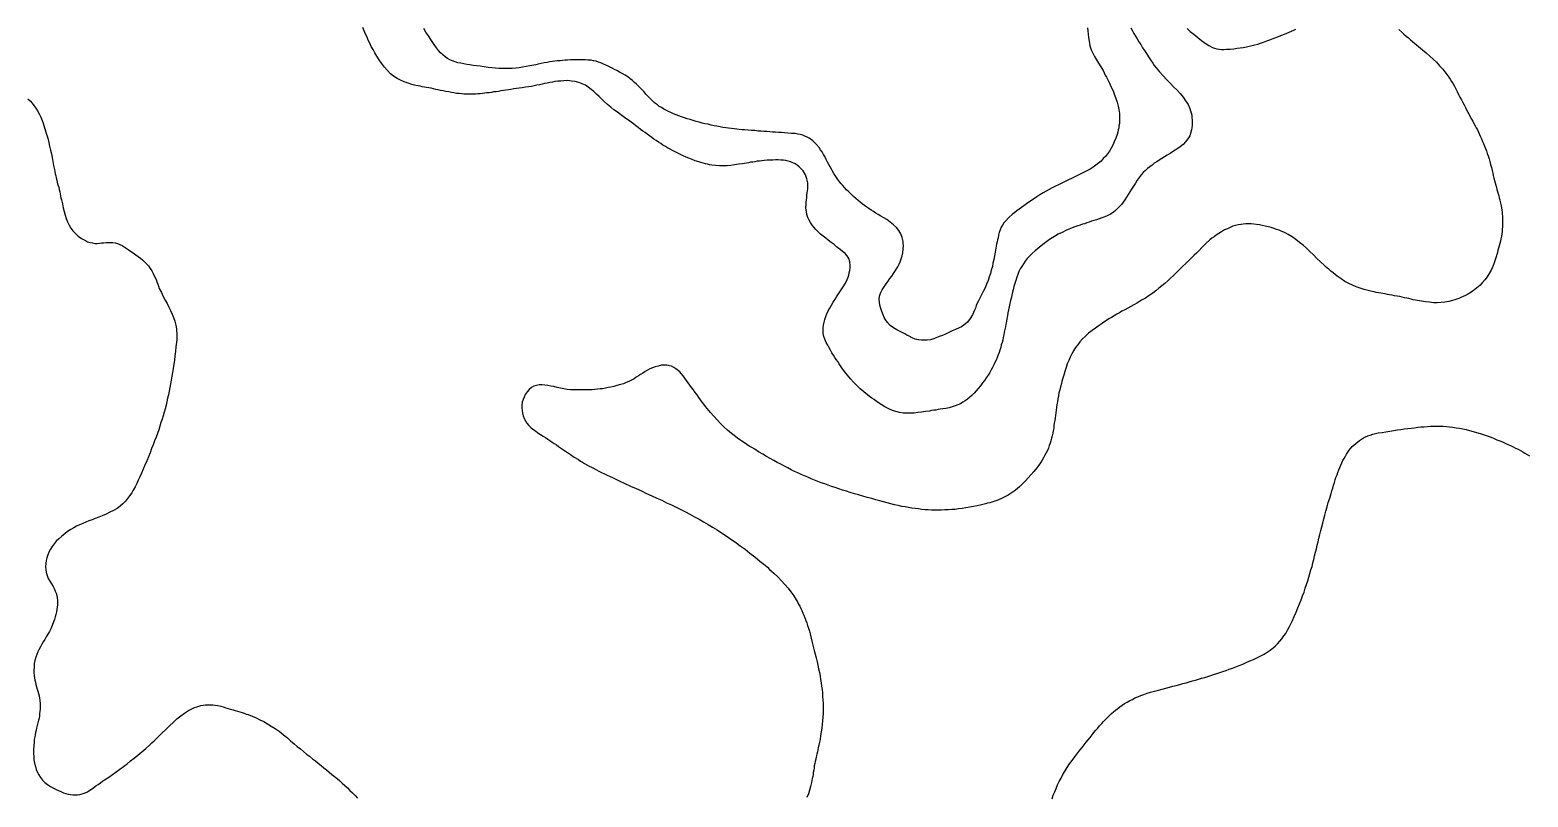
# Model space of a CAD drawing. Header units: inches. Extents: x 401374 to 405300, y 6332180 to 6336621.
# Drawn here: x 403869 to 404607, y 6333940 to 6334318 of the extents above; entities that cross this region are included whole.
import ezdxf

# ---------------------------------------------------------------- set-up
doc = ezdxf.new("R2010")
doc.units = ezdxf.units.IN
doc.header["$MEASUREMENT"] = 0

msp = doc.modelspace()

# ---------------------------------------------------------------- linework, layer by layer
for points in [[(404411.1, 6334318.9), (404411.8, 6334317.5), (404412.6, 6334316.2), (404413.4, 6334314.8), (404414.2, 6334313.5), (404415, 6334312.1), (404415.9, 6334310.7), (404416.8, 6334309.2), (404417.7, 6334307.8), (404418.7, 6334306.3), (404419.7, 6334304.7), (404420.8, 6334303.2), (404421.9, 6334301.6), (404422.6, 6334300.4), (404423.5, 6334299.3), (404424.3, 6334298.3), (404425.1, 6334297.3), (404426.9, 6334295.3), (404428.6, 6334293.5), (404430.4, 6334291.7), (404432.1, 6334290), (404433.8, 6334288.3), (404435.3, 6334286.6), (404436.8, 6334284.8), (404438, 6334283), (404439.2, 6334281.2), (404440.1, 6334279.2), (404440.4, 6334278.2), (404440.7, 6334277.1), (404441, 6334276), (404441.1, 6334274.8), (404441.2, 6334273.6), (404441.3, 6334272.4), (404441.2, 6334271.1), (404441.1, 6334269.8), (404440.9, 6334268.7), (404440.6, 6334267.7), (404440, 6334265.9), (404439.1, 6334264.3), (404438, 6334262.9), (404436.8, 6334261.6), (404435.4, 6334260.4), (404433.7, 6334259.3), (404432, 6334258.2), (404430.4, 6334257.2), (404429, 6334256.3), (404427.6, 6334255.5), (404426.3, 6334254.7), (404425, 6334253.9), (404423.8, 6334253.1), (404422.6, 6334252.3), (404421.5, 6334251.4), (404420.4, 6334250.6), (404419.3, 6334249.7), (404418.3, 6334248.7), (404417.2, 6334247.7), (404416.2, 6334246.6), (404415.2, 6334245.3), (404414.2, 6334244), (404413.3, 6334242.6), (404412.3, 6334241.1), (404411.4, 6334239.6), (404410.5, 6334238.2), (404409.7, 6334236.9), (404408.9, 6334235.6), (404408.1, 6334234.4), (404407.2, 6334233.2), (404406.4, 6334232), (404405.5, 6334231), (404404.5, 6334230), (404403.5, 6334229), (404402.3, 6334228.1), (404401.1, 6334227.3), (404399.8, 6334226.6), (404398.3, 6334225.9), (404396.7, 6334225.4), (404395.4, 6334224.9), (404394.1, 6334224.5), (404392.9, 6334224.1), (404391.7, 6334223.8), (404390.5, 6334223.4), (404389.4, 6334223), (404388.2, 6334222.6), (404387.2, 6334222.3), (404386.1, 6334221.9), (404385, 6334221.6), (404384, 6334221.2), (404383, 6334220.8), (404381, 6334220), (404379.1, 6334219.2), (404377.2, 6334218.3), (404375.3, 6334217.4), (404373.5, 6334216.3), (404371.6, 6334215.1), (404369.7, 6334213.9), (404367.8, 6334212.4), (404365.9, 6334210.9), (404364.9, 6334210), (404363.9, 6334209.2), (404362.5, 6334207.9), (404361.2, 6334206.6), (404360.1, 6334205.4), (404359.1, 6334204.1), (404358.2, 6334202.9), (404357.4, 6334201.6), (404356.6, 6334200.3), (404356, 6334199), (404355.4, 6334197.6), (404354.9, 6334196.2), (404354.4, 6334194.7), (404353.9, 6334193.2), (404353.5, 6334191.6), (404353.1, 6334190), (404352.7, 6334188.3), (404352.3, 6334186.5), (404351.9, 6334184.8), (404351.5, 6334183.3), (404351.2, 6334181.7), (404350.9, 6334180.2), (404350.6, 6334178.7), (404350.4, 6334177.3), (404350.1, 6334175.9), (404349.8, 6334174.5), (404349.6, 6334173.1), (404349.3, 6334171.8), (404349.1, 6334170.5), (404348.8, 6334169.2), (404348.5, 6334167.9), (404348.3, 6334166.6), (404348, 6334165.3), (404347.7, 6334164.1), (404347.3, 6334162.9), (404347, 6334161.6), (404346.6, 6334160.4), (404346.2, 6334159.2), (404345.8, 6334158), (404345.3, 6334156.7), (404344.8, 6334155.5), (404344.2, 6334154.3), (404343.6, 6334153.1), (404343, 6334151.8), (404342.3, 6334150.6), (404341.6, 6334149.3), (404340.8, 6334148.1), (404339.9, 6334146.8), (404339, 6334145.5), (404338.1, 6334144.2), (404337, 6334142.8), (404335.9, 6334141.5), (404334.9, 6334140.3), (404333.9, 6334139.2), (404332.8, 6334138.1), (404331.8, 6334137.2), (404330.7, 6334136.3), (404329.6, 6334135.4), (404328.4, 6334134.7), (404327.2, 6334134), (404325.9, 6334133.4), (404324.6, 6334132.9), (404323.2, 6334132.4), (404321.7, 6334132), (404320.1, 6334131.7), (404318.5, 6334131.5), (404317.3, 6334131.3), (404316.2, 6334131.1), (404315.1, 6334130.9), (404314.1, 6334130.8), (404313, 6334130.6), (404312, 6334130.4), (404310, 6334130.1), (404308.1, 6334129.8), (404306.2, 6334129.6), (404304.4, 6334129.4), (404302.6, 6334129.3), (404300.8, 6334129.3), (404299, 6334129.4), (404297.2, 6334129.7), (404295.4, 6334130.1), (404293.7, 6334130.7), (404291.9, 6334131.4), (404290, 6334132.4), (404288.2, 6334133.6), (404286.9, 6334134.4), (404285.8, 6334135.2), (404284.7, 6334136), (404283.6, 6334136.7), (404282.5, 6334137.5), (404281.5, 6334138.3), (404279.6, 6334139.9), (404277.8, 6334141.4), (404276.2, 6334143), (404274.6, 6334144.6), (404273.1, 6334146.3), (404271.6, 6334148), (404270.2, 6334149.8), (404268.8, 6334151.7), (404267.5, 6334153.7), (404266.8, 6334154.7), (404266.1, 6334155.8), (404265.4, 6334156.8), (404264.7, 6334157.9), (404264, 6334159.1), (404263.3, 6334160.3), (404262.6, 6334161.5), (404261.9, 6334162.8), (404261.1, 6334164.2), (404260.5, 6334165.7), (404260, 6334167.1), (404259.7, 6334168.5), (404259.6, 6334169.9), (404259.6, 6334171.3), (404259.8, 6334172.7), (404260.1, 6334174.1), (404260.4, 6334175.5), (404260.9, 6334176.9), (404261.5, 6334178.3), (404262.2, 6334179.7), (404262.9, 6334181.1), (404263.7, 6334182.5), (404264.6, 6334184), (404265.5, 6334185.5), (404266.2, 6334186.6), (404266.9, 6334187.6), (404268.2, 6334189.6), (404269.5, 6334191.5), (404270.6, 6334193.4), (404271.5, 6334195.2), (404271.9, 6334196.2), (404272.3, 6334197.3), (404272.5, 6334198.4), (404272.8, 6334199.6), (404272.9, 6334200.8), (404273, 6334202.2), (404272.8, 6334203.9), (404272.3, 6334205.4), (404271.5, 6334206.7), (404270.5, 6334207.9), (404269.2, 6334208.9), (404267.9, 6334210), (404266.4, 6334211.1), (404265, 6334212.3), (404263.6, 6334213.4), (404262.2, 6334214.4), (404260.9, 6334215.5), (404259.6, 6334216.5), (404258.3, 6334217.5), (404257.2, 6334218.6), (404256.1, 6334219.7), (404255.1, 6334220.8), (404254.2, 6334221.9), (404253.4, 6334223.1), (404252.7, 6334224.3), (404252.1, 6334225.7), (404251.7, 6334227.1), (404251.4, 6334228.6), (404251.2, 6334230.2), (404251.3, 6334232), (404251.3, 6334233.2), (404251.4, 6334234.3), (404251.6, 6334235.5), (404251.7, 6334236.6), (404251.8, 6334237.7), (404252, 6334238.7), (404252.1, 6334239.7), (404252.1, 6334240.7), (404252.1, 6334242.7), (404251.7, 6334244.6), (404251, 6334246.6), (404249.8, 6334248.6), (404248.8, 6334249.6), (404247.8, 6334250.6), (404246.8, 6334251.4), (404245.8, 6334252), (404244.7, 6334252.6), (404243.6, 6334253), (404242.5, 6334253.4), (404241.3, 6334253.7), (404240.1, 6334253.8), (404238.8, 6334253.9), (404237.5, 6334254), (404236.2, 6334254), (404234.9, 6334253.9), (404233.5, 6334253.9), (404232.1, 6334253.8), (404230.7, 6334253.7), (404229.5, 6334253.5), (404228.3, 6334253.4), (404227.2, 6334253.3), (404226.1, 6334253.1), (404225, 6334252.9), (404223.9, 6334252.8), (404222.9, 6334252.6), (404221.9, 6334252.4), (404219.9, 6334252.1), (404218, 6334251.8), (404216.1, 6334251.5), (404214.2, 6334251.3), (404212.4, 6334251.1), (404210.5, 6334251), (404208.6, 6334251), (404206.7, 6334251.2), (404204.8, 6334251.4), (404203.7, 6334251.6), (404202.7, 6334251.8), (404201.7, 6334252), (404200.6, 6334252.3), (404199.5, 6334252.7), (404198.4, 6334253.1), (404196.7, 6334253.6), (404195.2, 6334254.2), (404193.6, 6334254.8), (404192.2, 6334255.4), (404190.8, 6334256), (404189.4, 6334256.6), (404188.1, 6334257.3), (404186.8, 6334257.9), (404185.6, 6334258.6), (404184.3, 6334259.2), (404183.1, 6334259.9), (404182, 6334260.6), (404180.8, 6334261.3), (404179.7, 6334262), (404178.6, 6334262.7), (404177.5, 6334263.5), (404176.4, 6334264.2), (404175.3, 6334265), (404174.2, 6334265.8), (404173.1, 6334266.6), (404172, 6334267.4), (404170.9, 6334268.2), (404169.8, 6334269), (404168.7, 6334269.9), (404167.5, 6334270.8), (404166.3, 6334271.7), (404165.1, 6334272.6), (404163.8, 6334273.5), (404162.5, 6334274.4), (404161.2, 6334275.4), (404159.9, 6334276.4), (404158.5, 6334277.4), (404156.7, 6334278.6), (404155.1, 6334279.9), (404153.6, 6334281.2), (404152.1, 6334282.6), (404150.8, 6334283.9), (404149.4, 6334285.2), (404148.1, 6334286.4), (404146.8, 6334287.6), (404145.5, 6334288.7), (404144.1, 6334289.8), (404142.7, 6334290.7), (404141.1, 6334291.4), (404139.5, 6334292.1), (404137.7, 6334292.6), (404135.8, 6334292.8), (404134.8, 6334292.9), (404133.8, 6334293), (404132.1, 6334292.9), (404130.6, 6334292.8), (404129.1, 6334292.7), (404127.7, 6334292.5), (404126.4, 6334292.3), (404125.1, 6334292.1), (404123.9, 6334291.8), (404122.6, 6334291.6), (404121.4, 6334291.3), (404120.1, 6334291), (404118.8, 6334290.7), (404117.5, 6334290.4), (404116.1, 6334290.1), (404114.7, 6334289.9), (404113.2, 6334289.7), (404111.6, 6334289.5), (404110.1, 6334289.3), (404108.7, 6334289.1), (404107.4, 6334288.9), (404106, 6334288.7), (404104.8, 6334288.5), (404103.5, 6334288.3), (404102.3, 6334288.1), (404101.1, 6334287.9), (404099.9, 6334287.7), (404098.7, 6334287.5), (404097.5, 6334287.4), (404096.4, 6334287.2), (404095.3, 6334287), (404094.2, 6334286.9), (404093.1, 6334286.8), (404092, 6334286.6), (404090.8, 6334286.5), (404089.7, 6334286.5), (404088.6, 6334286.4), (404087.5, 6334286.3), (404086.4, 6334286.3), (404085.2, 6334286.3), (404084.1, 6334286.3), (404082.9, 6334286.4), (404081.7, 6334286.5), (404080.5, 6334286.6), (404079.3, 6334286.7), (404078, 6334286.9), (404076.7, 6334287.1), (404075.4, 6334287.4), (404074, 6334287.6), (404072.7, 6334288), (404071.4, 6334288.2), (404070.2, 6334288.5), (404069.1, 6334288.7), (404067.9, 6334288.9), (404066.8, 6334289.2), (404065.7, 6334289.4), (404064.5, 6334289.6), (404063.5, 6334289.8), (404062.4, 6334290), (404061.3, 6334290.2), (404060.3, 6334290.4), (404059.3, 6334290.6), (404057.3, 6334291.1), (404055.4, 6334291.7), (404053.5, 6334292.4), (404051.7, 6334293.2), (404050, 6334294.1), (404048.3, 6334295.2), (404046.7, 6334296.4), (404045.2, 6334297.9), (404043.8, 6334299.6), (404042.4, 6334301.6), (404041.2, 6334303.3), (404040.1, 6334305.1), (404039.1, 6334306.7), (404038.2, 6334308.3), (404037.3, 6334309.8), (404036.6, 6334311.4), (404035.8, 6334312.9), (404035.2, 6334314.4), (404034.5, 6334315.9), (404033.8, 6334317.5), (404033.2, 6334319.1)], [(404178.1, 6334281), (404176.7, 6334282.1), (404175.5, 6334283.2), (404174.4, 6334284.3), (404173.4, 6334285.3), (404172.4, 6334286.4), (404171.5, 6334287.4), (404169.7, 6334289.3), (404167.8, 6334291.2), (404166.8, 6334292.1), (404165.8, 6334293), (404164.7, 6334293.9), (404163.5, 6334294.8), (404162.2, 6334295.6), (404160.8, 6334296.5), (404159.4, 6334297.2), (404158.2, 6334297.9), (404156.9, 6334298.5), (404155.8, 6334299.2), (404154.6, 6334299.8), (404153.5, 6334300.3), (404152.4, 6334300.8), (404151.3, 6334301.3), (404150.2, 6334301.7), (404149.1, 6334302.1), (404147.9, 6334302.5), (404146.7, 6334302.7), (404145.5, 6334303), (404144.1, 6334303.1), (404142.7, 6334303.2), (404141.3, 6334303.3), (404139.6, 6334303.2), (404138.1, 6334303.2), (404136.7, 6334303.2), (404135.3, 6334303.2), (404133.9, 6334303.1), (404132.7, 6334303), (404131.4, 6334302.9), (404130.2, 6334302.8), (404128.9, 6334302.7), (404127.7, 6334302.5), (404126.4, 6334302.4), (404125.1, 6334302.2), (404123.8, 6334301.9), (404122.4, 6334301.7), (404120.9, 6334301.4), (404119.4, 6334301.1), (404118.3, 6334300.8), (404117.3, 6334300.6), (404115.4, 6334300.2), (404113.5, 6334299.9), (404111.7, 6334299.6), (404110, 6334299.3), (404108.4, 6334299.2), (404106.7, 6334299), (404105.1, 6334298.9), (404103.5, 6334298.9), (404101.8, 6334298.9), (404100.1, 6334299), (404098.4, 6334299.1), (404096.6, 6334299.3), (404094.8, 6334299.5), (404092.8, 6334299.7), (404091.8, 6334299.9), (404090.8, 6334300.1), (404089.1, 6334300.3), (404087.4, 6334300.5), (404085.8, 6334300.7), (404084.3, 6334301), (404082.8, 6334301.2), (404081.3, 6334301.5), (404079.9, 6334301.8), (404078.6, 6334302.2), (404077.2, 6334302.7), (404076, 6334303.3), (404074.8, 6334303.9), (404073.6, 6334304.7), (404072.5, 6334305.6), (404071.4, 6334306.6), (404070.3, 6334307.8), (404069.4, 6334309.2), (404068.6, 6334310.2), (404067.9, 6334311.2), (404066.6, 6334313.2), (404065.4, 6334315.1), (404064.2, 6334316.9), (404063.1, 6334318.7)], [(404542.9, 6334318.1), (404544.4, 6334316.9), (404545.4, 6334315.9), (404546.5, 6334314.9), (404547.6, 6334314), (404548.6, 6334313.1), (404549.6, 6334312.2), (404550.6, 6334311.4), (404552.6, 6334309.7), (404554.5, 6334308.2), (404556.3, 6334306.6), (404558.1, 6334305.1), (404559.8, 6334303.6), (404561.4, 6334302), (404563, 6334300.3), (404564.5, 6334298.6), (404566, 6334296.7), (404567.5, 6334294.7), (404568.2, 6334293.7), (404568.9, 6334292.6), (404569.6, 6334291.4), (404570.3, 6334290.2), (404571, 6334289), (404571.7, 6334287.7), (404572.3, 6334286.2), (404573, 6334284.9), (404573.7, 6334283.5), (404574.4, 6334282.3), (404575, 6334281), (404575.7, 6334279.8), (404576.3, 6334278.6), (404576.9, 6334277.4), (404577.5, 6334276.3), (404578.1, 6334275.2), (404578.7, 6334274.1), (404579.3, 6334273), (404579.9, 6334271.9), (404580.5, 6334270.8), (404581, 6334269.7), (404581.6, 6334268.7), (404582.1, 6334267.6), (404582.6, 6334266.5), (404583.1, 6334265.4), (404583.6, 6334264.3), (404584.1, 6334263.1), (404584.6, 6334262), (404585.1, 6334260.8), (404585.6, 6334259.6), (404586, 6334258.4), (404586.4, 6334257.2), (404586.9, 6334255.9), (404587.3, 6334254.5), (404587.7, 6334253.2), (404588.1, 6334251.7), (404588.5, 6334250.3), (404588.9, 6334248.8), (404589.1, 6334247.5), (404589.4, 6334246.3), (404589.7, 6334245), (404590, 6334243.9), (404590.3, 6334242.7), (404590.6, 6334241.6), (404590.9, 6334240.5), (404591.2, 6334239.4), (404591.5, 6334238.4), (404591.8, 6334237.3), (404592.1, 6334236.3), (404592.3, 6334235.3), (404592.6, 6334234.3), (404592.8, 6334233.3), (404593.2, 6334231.3), (404593.6, 6334229.3), (404593.7, 6334228.3), (404593.8, 6334227.3), (404593.9, 6334226.3), (404594, 6334225.3), (404594, 6334224.3), (404594, 6334223.2), (404594, 6334222.1), (404593.9, 6334221), (404593.8, 6334219.9), (404593.7, 6334218.8), (404593.6, 6334217.6), (404593.4, 6334216.4), (404593.1, 6334215.2), (404592.9, 6334214), (404592.6, 6334212.8), (404592.3, 6334211.7), (404592, 6334210.6), (404591.7, 6334209.5), (404591.4, 6334208.4), (404591.1, 6334207.4), (404590.8, 6334206.3), (404590.5, 6334205.3), (404589.8, 6334203.4), (404589.1, 6334201.6), (404588.3, 6334199.8), (404587.4, 6334198.1), (404586.4, 6334196.5), (404585.3, 6334194.9), (404584, 6334193.5), (404582.7, 6334192.1), (404581.2, 6334190.8), (404579.5, 6334189.5), (404577.7, 6334188.4), (404576.7, 6334187.8), (404575.7, 6334187.3), (404574.6, 6334186.7), (404573.5, 6334186.2), (404572.5, 6334185.8), (404571.4, 6334185.4), (404570.4, 6334185.1), (404569.4, 6334184.8), (404567.5, 6334184.3), (404565.6, 6334184), (404563.7, 6334183.8), (404561.8, 6334183.7), (404559.9, 6334183.7), (404558, 6334183.9), (404556, 6334184.1), (404554.1, 6334184.4), (404553.1, 6334184.6), (404552.1, 6334184.8), (404551.1, 6334185), (404550, 6334185.2), (404549, 6334185.4), (404547.9, 6334185.7), (404546.8, 6334185.9), (404545.7, 6334186.1), (404544.5, 6334186.4), (404543.4, 6334186.7), (404542.1, 6334186.9), (404540.8, 6334187.1), (404539.6, 6334187.4), (404538.4, 6334187.6), (404537.3, 6334187.8), (404536.2, 6334188), (404535, 6334188.2), (404534, 6334188.4), (404532.9, 6334188.6), (404531.8, 6334188.8), (404530.8, 6334189), (404529.8, 6334189.2), (404527.8, 6334189.7), (404525.8, 6334190.2), (404523.9, 6334190.8), (404522, 6334191.5), (404520.1, 6334192.3), (404518.3, 6334193.2), (404516.4, 6334194.2), (404514.5, 6334195.4), (404512.5, 6334196.8), (404510.6, 6334198.4), (404509.4, 6334199.3), (404508.4, 6334200.2), (404507.3, 6334201.1), (404506.3, 6334202), (404504.4, 6334203.8), (404502.6, 6334205.5), (404500.9, 6334207.2), (404499.2, 6334208.9), (404497.5, 6334210.5), (404495.8, 6334212), (404494, 6334213.4), (404492.3, 6334214.8), (404490.4, 6334216.1), (404488.4, 6334217.3), (404487.3, 6334217.9), (404486.3, 6334218.4), (404485.1, 6334218.9), (404484, 6334219.4), (404482.7, 6334219.8), (404481.5, 6334220.3), (404480.1, 6334220.7), (404478.8, 6334221.1), (404477.2, 6334221.4), (404475.7, 6334221.7), (404474.3, 6334222), (404472.9, 6334222.2), (404471.5, 6334222.4), (404470.2, 6334222.5), (404468.9, 6334222.5), (404467.6, 6334222.5), (404466.3, 6334222.4), (404465.1, 6334222.2), (404463.8, 6334222), (404462.5, 6334221.7), (404461.2, 6334221.3), (404459.9, 6334220.7), (404458.6, 6334220.1), (404457.2, 6334219.5), (404455.7, 6334218.6), (404454.4, 6334217.8), (404453.1, 6334217), (404452, 6334216.2), (404450.9, 6334215.4), (404449.9, 6334214.6), (404448, 6334212.9), (404446.1, 6334211.1), (404444.3, 6334209.1), (404443.3, 6334208.1), (404442.2, 6334207.1), (404441.1, 6334206), (404440, 6334204.9), (404438.2, 6334203.2), (404436.5, 6334201.5), (404435, 6334200), (404433.5, 6334198.5), (404432, 6334197.1), (404430.6, 6334195.8), (404429.2, 6334194.5), (404427.8, 6334193.2), (404426.3, 6334192), (404424.9, 6334190.8), (404423.4, 6334189.6), (404421.8, 6334188.4), (404420.1, 6334187.2), (404418.3, 6334186), (404416.3, 6334184.9), (404415.3, 6334184.3), (404414.3, 6334183.7), (404412.6, 6334182.7), (404411, 6334181.8), (404409.5, 6334181), (404408.1, 6334180.2), (404406.7, 6334179.5), (404405.4, 6334178.7), (404404.1, 6334178), (404402.8, 6334177.3), (404401.5, 6334176.5), (404400.3, 6334175.8), (404399, 6334174.9), (404397.7, 6334174.1), (404396.4, 6334173.2), (404395, 6334172.2), (404393.6, 6334171.2), (404392.1, 6334170.1), (404390.3, 6334168.7), (404388.7, 6334167.3), (404387.3, 6334165.9), (404386, 6334164.5), (404384.9, 6334163), (404383.8, 6334161.6), (404382.9, 6334160.1), (404382, 6334158.5), (404381.2, 6334156.9), (404380.5, 6334155.3), (404379.8, 6334153.6), (404379.2, 6334151.8), (404378.6, 6334149.9), (404378, 6334148), (404377.7, 6334147), (404377.4, 6334146), (404377.1, 6334144.9), (404376.9, 6334143.9), (404376.4, 6334142.3), (404376.1, 6334140.8), (404375.7, 6334139.3), (404375.4, 6334137.8), (404375.1, 6334136.4), (404374.9, 6334135), (404374.7, 6334133.6), (404374.5, 6334132.2), (404374.3, 6334130.9), (404374.1, 6334129.5), (404373.9, 6334128.2), (404373.8, 6334126.9), (404373.6, 6334125.7), (404373.4, 6334124.4), (404373.2, 6334123.2), (404373.1, 6334121.9), (404372.8, 6334120.7), (404372.6, 6334119.5), (404372.3, 6334118.2), (404372, 6334117), (404371.7, 6334115.8), (404371.4, 6334114.6), (404370.9, 6334113.4), (404370.5, 6334112.2), (404370, 6334111), (404369.4, 6334109.8), (404368.8, 6334108.6), (404368.1, 6334107.4), (404367.4, 6334106.2), (404366.6, 6334104.9), (404365.7, 6334103.7), (404364.8, 6334102.5), (404363.3, 6334100.7), (404361.9, 6334099), (404360.5, 6334097.5), (404359.2, 6334096), (404357.8, 6334094.6), (404356.5, 6334093.3), (404355.1, 6334092.1), (404353.7, 6334091), (404352.2, 6334090), (404350.7, 6334089), (404349.1, 6334088.1), (404347.4, 6334087.3), (404345.6, 6334086.6), (404343.7, 6334085.9), (404342.7, 6334085.6), (404341.7, 6334085.3), (404340.6, 6334085), (404339.6, 6334084.8), (404337.5, 6334084.3), (404335.5, 6334083.8), (404333.6, 6334083.4), (404331.7, 6334083.1), (404329.9, 6334082.8), (404328.1, 6334082.5), (404326.3, 6334082.2), (404324.6, 6334082), (404322.9, 6334081.9), (404321.2, 6334081.8), (404319.5, 6334081.7), (404317.9, 6334081.6), (404316.2, 6334081.6), (404314.6, 6334081.6), (404313, 6334081.6), (404311.4, 6334081.7), (404309.8, 6334081.8), (404308.2, 6334082), (404306.6, 6334082.2), (404304.9, 6334082.4), (404303.3, 6334082.6), (404301.7, 6334082.9), (404300, 6334083.2), (404298.3, 6334083.5), (404296.6, 6334083.9), (404294.8, 6334084.3), (404293, 6334084.7), (404291.2, 6334085.2), (404289.4, 6334085.7), (404287.5, 6334086.2), (404285.5, 6334086.7), (404283.6, 6334087.3), (404281.3, 6334087.9), (404279.2, 6334088.5), (404277.1, 6334089.1), (404275, 6334089.7), (404273, 6334090.3), (404271.1, 6334090.9), (404269.2, 6334091.5), (404267.4, 6334092.1), (404265.6, 6334092.7), (404263.8, 6334093.3), (404262.1, 6334093.9), (404260.4, 6334094.5), (404258.7, 6334095.1), (404257, 6334095.7), (404255.4, 6334096.4), (404253.7, 6334097.1), (404252.1, 6334097.8), (404250.5, 6334098.5), (404248.9, 6334099.2), (404247.2, 6334100), (404245.6, 6334100.7), (404243.9, 6334101.5), (404242.3, 6334102.4), (404240.6, 6334103.3), (404238.9, 6334104.2), (404237.1, 6334105.1), (404235.4, 6334106.1), (404233.6, 6334107.1), (404231.7, 6334108.1), (404229.9, 6334109.2), (404227.9, 6334110.4), (404226, 6334111.6), (404224.6, 6334112.4), (404223.3, 6334113.1), (404222.1, 6334113.9), (404220.9, 6334114.7), (404219.7, 6334115.5), (404218.6, 6334116.3), (404217.5, 6334117), (404216.5, 6334117.8), (404214.5, 6334119.4), (404212.6, 6334121), (404210.8, 6334122.6), (404209.1, 6334124.3), (404207.5, 6334126), (404205.8, 6334127.8), (404204.2, 6334129.7), (404202.6, 6334131.7), (404201.8, 6334132.7), (404201, 6334133.7), (404200.1, 6334134.8), (404199.3, 6334135.9), (404198.4, 6334137.1), (404197.6, 6334138.3), (404196.7, 6334139.5), (404195.8, 6334140.8), (404194.9, 6334142), (404194, 6334143.2), (404193.2, 6334144.3), (404192.4, 6334145.5), (404191.6, 6334146.6), (404190.8, 6334147.7), (404189.1, 6334149.7), (404187.2, 6334151.2), (404186.2, 6334151.9), (404185.1, 6334152.4), (404184, 6334152.7), (404182.8, 6334152.9), (404181.5, 6334153), (404180.1, 6334152.9), (404178.5, 6334152.5), (404177, 6334152.1), (404175.6, 6334151.7), (404174.3, 6334151.1), (404173.2, 6334150.5), (404172, 6334149.8), (404170.9, 6334149.1), (404169.8, 6334148.4), (404168.8, 6334147.7), (404167.7, 6334147), (404166.6, 6334146.3), (404165.4, 6334145.6), (404164.1, 6334145), (404162.8, 6334144.4), (404161.4, 6334143.8), (404159.9, 6334143.4), (404158.2, 6334142.9), (404156.7, 6334142.5), (404155.2, 6334142.2), (404153.8, 6334141.9), (404152.5, 6334141.6), (404151.2, 6334141.4), (404149.9, 6334141.3), (404148.6, 6334141.1), (404147.3, 6334141), (404146, 6334140.9), (404144.7, 6334140.8), (404143.3, 6334140.8), (404141.9, 6334140.8), (404140.4, 6334140.8), (404138.8, 6334140.8), (404137.2, 6334140.8), (404135.4, 6334140.8), (404133.7, 6334141), (404132, 6334141.3), (404130.4, 6334141.6), (404128.8, 6334142), (404127.2, 6334142.4), (404125.6, 6334142.7), (404124.1, 6334143), (404122.7, 6334143.2), (404121.3, 6334143.3), (404119.9, 6334143.3), (404118.6, 6334143), (404117.3, 6334142.6), (404116.1, 6334141.9), (404115, 6334141), (404114, 6334139.8), (404113.1, 6334138.5), (404112.5, 6334137.3), (404112, 6334136), (404111.6, 6334134.7), (404111.4, 6334133.3), (404111.4, 6334132), (404111.5, 6334130.6), (404111.7, 6334129.3), (404112, 6334128), (404112.5, 6334126.8), (404113.2, 6334125.6), (404113.9, 6334124.4), (404114.8, 6334123.3), (404115.8, 6334122.3), (404116.8, 6334121.4), (404118.1, 6334120.6), (404119.3, 6334119.7), (404120.6, 6334118.9), (404121.8, 6334118.1), (404123, 6334117.4), (404124.1, 6334116.6), (404125.2, 6334115.9), (404126.3, 6334115.1), (404127.3, 6334114.4), (404128.4, 6334113.7), (404129.4, 6334113), (404131.4, 6334111.7), (404133.3, 6334110.3), (404135.3, 6334109), (404137.2, 6334107.7), (404139.2, 6334106.5), (404140.3, 6334105.8), (404141.3, 6334105.2), (404142.3, 6334104.6), (404143.4, 6334104), (404144.5, 6334103.3), (404145.7, 6334102.7), (404146.9, 6334102.1), (404148.1, 6334101.4), (404149.3, 6334100.8), (404150.6, 6334100.2), (404152, 6334099.5), (404153.4, 6334098.9), (404156.3, 6334097.5), (404159.3, 6334096.1), (404162.1, 6334094.8), (404164.9, 6334093.5), (404167.6, 6334092.3), (404170.2, 6334091.1), (404172.8, 6334089.9), (404175.3, 6334088.7), (404177.8, 6334087.6), (404180.2, 6334086.5), (404182.6, 6334085.3), (404185, 6334084.2), (404187.3, 6334083.1), (404189.6, 6334081.9), (404191.9, 6334080.8), (404194.1, 6334079.6), (404196.3, 6334078.4), (404198.6, 6334077.2), (404200.8, 6334075.9), (404203, 6334074.6), (404205.2, 6334073.3), (404207.5, 6334071.9), (404209.7, 6334070.5), (404211.9, 6334069), (404214.2, 6334067.4), (404216.5, 6334065.8), (404218.8, 6334064.1), (404221.2, 6334062.4), (404223.6, 6334060.5), (404226, 6334058.6), (404228.5, 6334056.6), (404231.1, 6334054.5), (404232.2, 6334053.5), (404233.3, 6334052.5), (404234.3, 6334051.6), (404235.4, 6334050.6), (404237.3, 6334048.8), (404239.1, 6334046.9), (404240.8, 6334045.1), (404242.4, 6334043.3), (404243.8, 6334041.4), (404245.2, 6334039.5), (404246.4, 6334037.5), (404247, 6334036.5), (404247.6, 6334035.4), (404248.2, 6334034.4), (404248.7, 6334033.3), (404249.2, 6334032.2), (404249.7, 6334031), (404250.2, 6334029.9), (404250.7, 6334028.7), (404251.2, 6334027.4), (404251.6, 6334026.2), (404252, 6334024.8), (404252.4, 6334023.5), (404252.9, 6334022.1), (404253.3, 6334020.7), (404253.8, 6334018.6), (404254.3, 6334016.5), (404254.8, 6334014.6), (404255.3, 6334012.6), (404255.8, 6334010.7), (404256.2, 6334008.9), (404256.7, 6334007), (404257.1, 6334005.3), (404257.4, 6334003.5), (404257.8, 6334001.8), (404258.1, 6334000), (404258.4, 6333998.3), (404258.7, 6333996.7), (404258.9, 6333995), (404259.1, 6333993.3), (404259.3, 6333991.7), (404259.4, 6333990), (404259.5, 6333988.3), (404259.6, 6333986.6), (404259.6, 6333985), (404259.6, 6333983.3), (404259.6, 6333981.5), (404259.5, 6333979.8), (404259.4, 6333978), (404259.2, 6333976.3), (404259, 6333974.4), (404258.7, 6333972.6), (404258.4, 6333970.7), (404258.1, 6333968.7), (404257.7, 6333966.8), (404257.2, 6333964.7), (404256.8, 6333962.7), (404256.5, 6333961.5), (404256.2, 6333960.3), (404256, 6333959.1), (404255.7, 6333958), (404255.5, 6333956.9), (404255.3, 6333955.8), (404255.2, 6333954.7), (404255, 6333953.6), (404254.8, 6333952.6), (404254.7, 6333951.5), (404254.5, 6333950.5), (404254.3, 6333949.5), (404253.9, 6333947.6), (404253.5, 6333945.6), (404253, 6333943.8), (404252.4, 6333942), (404251.6, 6333940.2)], [(404389.7, 6334319), (404389.9, 6334317.5), (404390.1, 6334315.9), (404390.3, 6334314.2), (404390.6, 6334312.4), (404390.7, 6334311.2), (404390.9, 6334310.1), (404391.5, 6334308.2), (404392.3, 6334306.5), (404393.2, 6334304.8), (404394.2, 6334303.3), (404395.2, 6334301.6), (404396.3, 6334299.8), (404397.5, 6334297.9), (404398, 6334296.8), (404398.5, 6334295.7), (404399, 6334294.7), (404399.5, 6334293.7), (404400.5, 6334291.7), (404401.4, 6334289.8), (404402.3, 6334287.9), (404403, 6334286), (404403.7, 6334284.2), (404404.3, 6334282.4), (404404.8, 6334280.5), (404405.2, 6334278.7), (404405.4, 6334276.8), (404405.5, 6334274.9), (404405.5, 6334272.9), (404405.4, 6334271.9), (404405.2, 6334270.8), (404405.1, 6334269.8), (404404.8, 6334268.7), (404404.6, 6334267.6), (404404.3, 6334266.5), (404403.6, 6334264.6), (404402.9, 6334262.8), (404402.2, 6334261.2), (404401.4, 6334259.7), (404400.5, 6334258.3), (404399.6, 6334257), (404398.6, 6334255.7), (404397.5, 6334254.6), (404396.4, 6334253.4), (404395.1, 6334252.4), (404393.8, 6334251.4), (404392.5, 6334250.4), (404391, 6334249.5), (404389.4, 6334248.6), (404387.8, 6334247.7), (404386.1, 6334246.9), (404384.1, 6334245.9), (404382.2, 6334245), (404380.4, 6334244.1), (404378.7, 6334243.3), (404377.1, 6334242.5), (404375.5, 6334241.7), (404373.9, 6334241), (404372.4, 6334240.2), (404370.9, 6334239.4), (404369.4, 6334238.6), (404367.9, 6334237.7), (404366.3, 6334236.8), (404364.8, 6334235.8), (404363.1, 6334234.7), (404361.4, 6334233.5), (404359.7, 6334232.3), (404358.4, 6334231.4), (404357.2, 6334230.5), (404356.1, 6334229.7), (404354.9, 6334228.9), (404353.9, 6334228.1), (404352.8, 6334227.3), (404351, 6334225.7), (404349.3, 6334223.9), (404348.6, 6334223), (404347.9, 6334221.9), (404347.3, 6334220.8), (404346.8, 6334219.6), (404346.3, 6334218.3), (404346, 6334216.9), (404345.7, 6334215.7), (404345.5, 6334214.6), (404345.2, 6334213.6), (404345, 6334212.5), (404344.8, 6334211.5), (404344.6, 6334210.5), (404344.3, 6334208.6), (404343.9, 6334206.8), (404343.6, 6334205), (404343.2, 6334203.2), (404342.9, 6334201.5), (404342.4, 6334199.8), (404342, 6334198.1), (404341.4, 6334196.4), (404340.8, 6334194.7), (404340.1, 6334192.9), (404339.3, 6334191.1), (404338.4, 6334189.2), (404337.4, 6334187.3), (404336.7, 6334186), (404336.1, 6334184.7), (404335.5, 6334183.5), (404335, 6334182.3), (404334.6, 6334181.1), (404334.1, 6334180), (404333.6, 6334178.9), (404333.1, 6334177.8), (404332, 6334175.9), (404330.6, 6334174.1), (404328.8, 6334172.6), (404327.7, 6334171.9), (404326.5, 6334171.4), (404324.7, 6334170.6), (404323.1, 6334169.8), (404321.5, 6334169.1), (404319.9, 6334168.3), (404318.3, 6334167.6), (404316.8, 6334167), (404315.3, 6334166.4), (404313.9, 6334165.9), (404312.4, 6334165.5), (404310.9, 6334165.3), (404309.4, 6334165.2), (404308, 6334165.2), (404306.5, 6334165.4), (404305, 6334165.8), (404303.4, 6334166.4), (404301.9, 6334167.3), (404300.8, 6334167.8), (404299.8, 6334168.4), (404297.8, 6334169.4), (404295.9, 6334170.4), (404294.2, 6334171.4), (404292.6, 6334172.5), (404291.3, 6334173.9), (404290.1, 6334175.6), (404289.6, 6334176.5), (404289.2, 6334177.7), (404288.5, 6334179.3), (404288, 6334180.9), (404287.5, 6334182.5), (404287.3, 6334184), (404287.2, 6334185.4), (404287.4, 6334186.9), (404287.8, 6334188.4), (404288.7, 6334190), (404289.7, 6334191.5), (404290.7, 6334193), (404291.6, 6334194.3), (404292.5, 6334195.6), (404293.4, 6334196.8), (404294.3, 6334198), (404295, 6334199.1), (404295.8, 6334200.3), (404296.4, 6334201.4), (404297.1, 6334202.6), (404297.6, 6334203.9), (404298.1, 6334205.3), (404298.5, 6334206.7), (404298.8, 6334208.3), (404299, 6334210), (404299.2, 6334211.9), (404299.1, 6334212.9), (404299, 6334213.9), (404298.5, 6334215.8), (404297.8, 6334217.6), (404296.9, 6334219.2), (404295.7, 6334220.7), (404294.3, 6334222.1), (404292.7, 6334223.3), (404291, 6334224.6), (404289.5, 6334225.4), (404288.1, 6334226.3), (404286.8, 6334227.1), (404285.6, 6334227.8), (404284.4, 6334228.6), (404283.3, 6334229.3), (404282.2, 6334230), (404281.1, 6334230.8), (404280, 6334231.5), (404278.9, 6334232.3), (404277.9, 6334233.1), (404276.8, 6334234), (404275.7, 6334235), (404274.6, 6334236), (404273.4, 6334237.1), (404272.3, 6334238.3), (404271.2, 6334239.3), (404270.2, 6334240.4), (404269.3, 6334241.4), (404268.4, 6334242.4), (404266.9, 6334244.4), (404265.6, 6334246.3), (404264.9, 6334247.3), (404264.3, 6334248.4), (404263.7, 6334249.4), (404263.1, 6334250.6), (404262.5, 6334251.7), (404261.8, 6334252.9), (404261.2, 6334254.2), (404260.5, 6334255.6), (404259.8, 6334256.7), (404259.1, 6334257.9), (404258.4, 6334258.9), (404257.7, 6334260), (404256.2, 6334261.8), (404254.6, 6334263.4), (404252.8, 6334264.7), (404251.8, 6334265.2), (404250.7, 6334265.7), (404249.6, 6334266.1), (404248.4, 6334266.4), (404247.2, 6334266.7), (404245.9, 6334266.9), (404244, 6334267), (404242.3, 6334267.2), (404240.7, 6334267.3), (404239.1, 6334267.4), (404237.6, 6334267.5), (404236.2, 6334267.6), (404234.8, 6334267.7), (404233.4, 6334267.8), (404231.9, 6334267.9), (404230.5, 6334268), (404229.1, 6334268.1), (404227.6, 6334268.2), (404226, 6334268.4), (404224.4, 6334268.5), (404222.7, 6334268.6), (404220.9, 6334268.8), (404219.6, 6334268.8), (404218.4, 6334269), (404217.1, 6334269.1), (404215.8, 6334269.2), (404214.5, 6334269.4), (404213.1, 6334269.6), (404211.7, 6334269.8), (404210.3, 6334270), (404208.9, 6334270.3), (404207.4, 6334270.5), (404206, 6334270.8), (404204.5, 6334271.1), (404203, 6334271.5), (404201.5, 6334271.8), (404200.1, 6334272.1), (404198.6, 6334272.5), (404197.1, 6334272.9), (404195.7, 6334273.3), (404194.2, 6334273.8), (404192.8, 6334274.2), (404191.4, 6334274.7), (404190, 6334275.2), (404188.6, 6334275.7), (404187.3, 6334276.2), (404186, 6334276.7), (404184.7, 6334277.3), (404183.5, 6334277.8), (404182.3, 6334278.4), (404181.2, 6334279), (404180.1, 6334279.7), (404179, 6334280.3), (404178.1, 6334281)], [(404438.8, 6334318.6), (404440.3, 6334317.2), (404442, 6334315.9), (404443, 6334315), (404444, 6334314.2), (404445.8, 6334312.7), (404447.6, 6334311.4), (404449.5, 6334310.2), (404451.3, 6334309.3), (404452.3, 6334308.9), (404453.4, 6334308.7), (404454.5, 6334308.4), (404455.6, 6334308.3), (404456.8, 6334308.3), (404458.2, 6334308.4), (404460, 6334308.5), (404461.7, 6334308.7), (404463.4, 6334308.9), (404464.9, 6334309.1), (404466.4, 6334309.3), (404467.9, 6334309.6), (404469.3, 6334309.9), (404470.7, 6334310.2), (404472.1, 6334310.6), (404473.5, 6334311), (404474.9, 6334311.4), (404476.4, 6334311.9), (404477.9, 6334312.5), (404479.5, 6334313), (404481.1, 6334313.7), (404482.9, 6334314.4), (404484.1, 6334314.9), (404485.4, 6334315.4), (404486.6, 6334315.9), (404487.8, 6334316.4), (404488.9, 6334316.9), (404490.1, 6334317.4), (404491.2, 6334317.9), (404492.3, 6334318.3)], [(403868.3, 6334284.1), (403869.4, 6334283.1), (403870.4, 6334281.9), (403871.3, 6334280.7), (403872.2, 6334279.5), (403873.1, 6334278.1), (403873.9, 6334276.6), (403874.7, 6334275), (403875.4, 6334273.3), (403875.8, 6334272.1), (403876.2, 6334270.9), (403876.5, 6334269.8), (403876.9, 6334268.7), (403877.2, 6334267.7), (403877.5, 6334266.6), (403877.8, 6334265.6), (403878.1, 6334264.6), (403878.6, 6334262.6), (403879, 6334260.7), (403879.5, 6334258.8), (403879.9, 6334257), (403880.2, 6334255.1), (403880.6, 6334253.2), (403881, 6334251.3), (403881.4, 6334249.3), (403881.6, 6334248.3), (403881.8, 6334247.2), (403882.1, 6334246.2), (403882.3, 6334245.1), (403882.6, 6334244), (403882.8, 6334242.8), (403883.1, 6334241.7), (403883.5, 6334240.5), (403883.7, 6334239.4), (403884, 6334238.3), (403884.2, 6334237.3), (403884.4, 6334236.3), (403884.6, 6334235.3), (403884.8, 6334234.3), (403885.3, 6334232.3), (403885.7, 6334230.4), (403886.1, 6334228.6), (403886.6, 6334226.8), (403887.2, 6334225.1), (403887.8, 6334223.5), (403888.6, 6334221.9), (403889.5, 6334220.4), (403890.5, 6334219), (403891.7, 6334217.7), (403893.1, 6334216.5), (403894.7, 6334215.3), (403896.6, 6334214.3), (403897.7, 6334213.7), (403898.9, 6334213.3), (403900.1, 6334213.1), (403901.2, 6334212.9), (403902.4, 6334212.9), (403903.5, 6334213), (403904.6, 6334213.1), (403905.7, 6334213.2), (403906.8, 6334213.3), (403908, 6334213.4), (403909.1, 6334213.4), (403910.2, 6334213.3), (403911.3, 6334213.2), (403912.5, 6334212.9), (403913.6, 6334212.4), (403914.8, 6334211.8), (403916.2, 6334210.8), (403917.6, 6334209.9), (403918.9, 6334209), (403920.2, 6334208.2), (403921.4, 6334207.3), (403922.6, 6334206.5), (403923.7, 6334205.6), (403924.8, 6334204.8), (403926.7, 6334202.8), (403927.7, 6334201.8), (403928.5, 6334200.6), (403929.3, 6334199.4), (403930, 6334198.1), (403930.7, 6334196.6), (403931.4, 6334195.1), (403931.8, 6334193.9), (403932.2, 6334192.8), (403932.6, 6334191.8), (403933, 6334190.7), (403934, 6334188.7), (403934.9, 6334186.8), (403935.8, 6334185), (403936.8, 6334183.3), (403937.7, 6334181.5), (403938.5, 6334179.8), (403939.3, 6334178.1), (403940, 6334176.4), (403940.6, 6334174.6), (403941.1, 6334172.7), (403941.4, 6334170.8), (403941.5, 6334169.8), (403941.6, 6334168.7), (403941.6, 6334167.7), (403941.6, 6334166.6), (403941.6, 6334165.4), (403941.5, 6334164.3), (403941.2, 6334162), (403940.9, 6334159.7), (403940.6, 6334157.5), (403940.4, 6334155.4), (403940.1, 6334153.4), (403939.8, 6334151.4), (403939.5, 6334149.4), (403939.2, 6334147.5), (403938.9, 6334145.6), (403938.5, 6334143.8), (403938.2, 6334142), (403937.9, 6334140.2), (403937.5, 6334138.4), (403937.1, 6334136.7), (403936.7, 6334135), (403936.3, 6334133.3), (403935.8, 6334131.5), (403935.4, 6334129.8), (403934.9, 6334128.1), (403934.4, 6334126.4), (403933.8, 6334124.7), (403933.3, 6334122.9), (403932.7, 6334121.1), (403932.1, 6334119.4), (403931.4, 6334117.5), (403930.7, 6334115.7), (403930, 6334113.8), (403929.2, 6334111.9), (403928.5, 6334109.9), (403927.6, 6334107.9), (403926.8, 6334105.9), (403925.9, 6334103.8), (403925, 6334101.8), (403924.2, 6334099.9), (403923.4, 6334098.1), (403922.6, 6334096.4), (403921.9, 6334094.7), (403921.1, 6334093.1), (403920.2, 6334091.5), (403919.4, 6334090.1), (403918.4, 6334088.6), (403917.4, 6334087.3), (403916.3, 6334086), (403915, 6334084.8), (403913.7, 6334083.6), (403912.2, 6334082.5), (403910.5, 6334081.5), (403908.7, 6334080.6), (403906.8, 6334079.7), (403904.9, 6334078.9), (403903.2, 6334078.2), (403901.5, 6334077.5), (403899.9, 6334076.9), (403898.3, 6334076.3), (403896.8, 6334075.7), (403895.3, 6334075.1), (403893.8, 6334074.4), (403892.3, 6334073.7), (403890.9, 6334072.9), (403889.4, 6334072.1), (403887.9, 6334071.1), (403886.5, 6334070), (403885, 6334068.8), (403883.5, 6334067.5), (403882.3, 6334066.3), (403881.2, 6334065), (403880.2, 6334063.7), (403879.4, 6334062.4), (403878.7, 6334061), (403878.1, 6334059.6), (403877.6, 6334058.2), (403877.3, 6334056.8), (403877.1, 6334055.3), (403877, 6334053.8), (403877.1, 6334052.4), (403877.4, 6334050.9), (403877.8, 6334049.5), (403878.3, 6334048), (403879.1, 6334046.6), (403880, 6334045.3), (403880.7, 6334044.1), (403881.3, 6334043), (403881.8, 6334041.8), (403882.2, 6334040.7), (403882.5, 6334039.6), (403882.7, 6334038.5), (403882.9, 6334037.3), (403882.9, 6334036.2), (403882.9, 6334035.1), (403882.8, 6334033.9), (403882.6, 6334032.7), (403882.4, 6334031.6), (403882.1, 6334030.3), (403881.8, 6334029.1), (403881.4, 6334027.8), (403881, 6334026.6), (403880.3, 6334024.9), (403879.6, 6334023.3), (403878.9, 6334021.9), (403878.2, 6334020.6), (403877.4, 6334019.3), (403876.7, 6334018), (403875.9, 6334016.8), (403875.2, 6334015.6), (403874.5, 6334014.4), (403873.8, 6334013.2), (403873.2, 6334011.9), (403872.7, 6334010.6), (403872.2, 6334009.2), (403871.8, 6334007.7), (403871.5, 6334006.1), (403871.4, 6334004.4), (403871.3, 6334002.9), (403871.3, 6334001.6), (403871.4, 6334000.3), (403871.6, 6333999.1), (403871.8, 6333998), (403872, 6333996.9), (403872.3, 6333995.8), (403872.6, 6333994.7), (403872.9, 6333993.6), (403873.2, 6333992.6), (403873.5, 6333991.4), (403873.8, 6333990.3), (403874, 6333989.1), (403874.2, 6333987.9), (403874.3, 6333986.5), (403874.4, 6333985.2), (403874.3, 6333983.8), (403874.2, 6333982.6), (403874.1, 6333981.5), (403874, 6333980.3), (403873.8, 6333979.3), (403873.6, 6333978.3), (403873.1, 6333976.3), (403872.6, 6333974.3), (403872.4, 6333973.3), (403872.1, 6333972.2), (403871.9, 6333971.1), (403871.7, 6333970), (403871.5, 6333968.7), (403871.4, 6333967.5), (403871.2, 6333965.6), (403871.1, 6333963.8), (403871.1, 6333962.1), (403871.2, 6333960.3), (403871.3, 6333958.7), (403871.6, 6333957.1), (403872, 6333955.5), (403872.4, 6333954), (403873, 6333952.6), (403873.7, 6333951.3), (403874.6, 6333950), (403875.6, 6333948.8), (403876.7, 6333947.6), (403877.9, 6333946.6), (403879.4, 6333945.6), (403881, 6333944.8), (403882.2, 6333944.1), (403883.4, 6333943.6), (403884.6, 6333943.1), (403885.8, 6333942.6), (403887, 6333942.2), (403888.1, 6333941.9), (403889.3, 6333941.7), (403890.4, 6333941.6), (403891.6, 6333941.5), (403892.7, 6333941.6), (403893.9, 6333941.7), (403895, 6333942), (403896.1, 6333942.4), (403897.3, 6333942.9), (403898.4, 6333943.5), (403899.6, 6333944.3), (403900.7, 6333945.1), (403901.8, 6333945.9), (403902.9, 6333946.7), (403904, 6333947.4), (403905.1, 6333948.2), (403906.1, 6333948.9), (403908.1, 6333950.3), (403910, 6333951.6), (403911.8, 6333952.9), (403913.6, 6333954.2), (403915.4, 6333955.5), (403917.2, 6333956.8), (403918.9, 6333958.2), (403920.7, 6333959.6), (403922.5, 6333961.1), (403924.4, 6333962.7), (403926.3, 6333964.3), (403928.3, 6333966.1), (403929.3, 6333967.1), (403930.4, 6333968.1), (403932.3, 6333969.9), (403934.3, 6333971.8), (403936.2, 6333973.7), (403938, 6333975.5), (403939.9, 6333977.3), (403941.7, 6333978.9), (403943.6, 6333980.4), (403945.4, 6333981.8), (403947.4, 6333983), (403949.3, 6333984.1), (403950.3, 6333984.5), (403951.4, 6333984.9), (403952.4, 6333985.2), (403953.5, 6333985.5), (403954.6, 6333985.7), (403955.7, 6333985.8), (403956.9, 6333985.9), (403958.1, 6333985.9), (403959.3, 6333985.8), (403960.5, 6333985.7), (403961.8, 6333985.5), (403963.2, 6333985.2), (403964.4, 6333984.8), (403965.7, 6333984.4), (403966.9, 6333984.1), (403968.1, 6333983.7), (403969.3, 6333983.4), (403970.4, 6333983.1), (403971.5, 6333982.7), (403972.6, 6333982.4), (403973.7, 6333982), (403974.7, 6333981.7), (403975.7, 6333981.3), (403976.8, 6333981), (403978.7, 6333980.2), (403980.6, 6333979.4), (403982.5, 6333978.5), (403984.4, 6333977.6), (403986.2, 6333976.5), (403988.1, 6333975.4), (403990, 6333974.1), (403991.9, 6333972.8), (403993.9, 6333971.2), (403994.9, 6333970.4), (403996, 6333969.6), (403997.6, 6333968.1), (403999.3, 6333966.7), (404000.9, 6333965.4), (404002.4, 6333964.1), (404004, 6333962.9), (404005.5, 6333961.6), (404006.9, 6333960.5), (404008.4, 6333959.3), (404009.8, 6333958.2), (404011.2, 6333957.1), (404012.6, 6333956), (404013.9, 6333954.9), (404015.3, 6333953.8), (404016.6, 6333952.7), (404017.9, 6333951.6), (404019.2, 6333950.6), (404020.5, 6333949.5), (404021.8, 6333948.4), (404023, 6333947.2), (404024.3, 6333946.1), (404025.6, 6333944.9), (404026.8, 6333943.7), (404028.1, 6333942.5), (404029.4, 6333941.2), (404030.6, 6333939.9)], [(404372.3, 6333939.6), (404372.9, 6333941.3), (404373.6, 6333943), (404374.3, 6333944.7), (404375, 6333946.4), (404375.8, 6333948.1), (404376.7, 6333949.8), (404377.6, 6333951.6), (404378.7, 6333953.3), (404379.7, 6333955), (404380.9, 6333956.8), (404382.2, 6333958.5), (404383.5, 6333960.3), (404385, 6333962.2), (404386, 6333963.5), (404387.1, 6333964.8), (404388.1, 6333966.1), (404389.1, 6333967.4), (404390.1, 6333968.6), (404391.1, 6333969.8), (404392, 6333971), (404392.9, 6333972.2), (404393.9, 6333973.3), (404394.8, 6333974.4), (404395.7, 6333975.5), (404396.7, 6333976.6), (404397.6, 6333977.6), (404398.6, 6333978.6), (404400.5, 6333980.5), (404401.5, 6333981.5), (404402.5, 6333982.4), (404403.5, 6333983.2), (404404.6, 6333984.1), (404405.7, 6333984.9), (404406.8, 6333985.7), (404408, 6333986.4), (404409.2, 6333987.2), (404410.5, 6333987.9), (404411.8, 6333988.5), (404413.1, 6333989.2), (404414.5, 6333989.8), (404416, 6333990.4), (404417.5, 6333990.9), (404419.1, 6333991.5), (404420.8, 6333992), (404422.7, 6333992.5), (404424.6, 6333993), (404426.5, 6333993.5), (404428.3, 6333994), (404430, 6333994.5), (404431.7, 6333995), (404433.4, 6333995.4), (404435.1, 6333995.9), (404436.7, 6333996.3), (404438.3, 6333996.7), (404439.8, 6333997.1), (404441.4, 6333997.6), (404442.9, 6333998), (404444.4, 6333998.4), (404445.9, 6333998.9), (404447.4, 6333999.3), (404448.9, 6333999.8), (404450.4, 6334000.2), (404451.8, 6334000.7), (404453.4, 6334001.2), (404454.9, 6334001.7), (404456.4, 6334002.2), (404457.9, 6334002.8), (404459.5, 6334003.3), (404461.1, 6334003.9), (404462.7, 6334004.6), (404464.4, 6334005.2), (404466.1, 6334005.9), (404467.8, 6334006.6), (404469.6, 6334007.4), (404471.4, 6334008.2), (404473.3, 6334009.1), (404475, 6334009.9), (404476.7, 6334010.8), (404478.2, 6334011.7), (404479.6, 6334012.7), (404480.9, 6334013.7), (404482.2, 6334014.8), (404483.3, 6334015.9), (404484.4, 6334017.1), (404485.4, 6334018.3), (404486.3, 6334019.7), (404487.3, 6334021), (404488.1, 6334022.5), (404489, 6334024.1), (404489.8, 6334025.7), (404490.6, 6334027.4), (404491.5, 6334029.3), (404492.4, 6334031.4), (404493.3, 6334033.5), (404494.1, 6334035.5), (404494.8, 6334037.5), (404495.6, 6334039.4), (404496.3, 6334041.3), (404496.9, 6334043.2), (404497.5, 6334045.1), (404498.1, 6334046.9), (404498.7, 6334048.7), (404499.2, 6334050.4), (404499.7, 6334052.2), (404500.2, 6334053.9), (404500.6, 6334055.7), (404501.1, 6334057.4), (404501.5, 6334059.1), (404501.9, 6334060.9), (404502.4, 6334062.6), (404502.8, 6334064.4), (404503.2, 6334066.1), (404503.6, 6334067.9), (404504.1, 6334069.7), (404504.5, 6334071.6), (404505, 6334073.4), (404505.5, 6334075.3), (404506, 6334077.3), (404506.5, 6334079.2), (404507, 6334081.2), (404507.6, 6334083.3), (404508.2, 6334085.4), (404508.9, 6334087.6), (404509.6, 6334089.9), (404510, 6334091.2), (404510.4, 6334092.5), (404510.8, 6334093.9), (404511.2, 6334095.2), (404511.6, 6334096.5), (404512, 6334097.7), (404512.5, 6334099), (404512.9, 6334100.2), (404513.4, 6334101.4), (404513.9, 6334102.6), (404514.4, 6334103.8), (404514.9, 6334104.9), (404515.4, 6334106.1), (404516, 6334107.1), (404516.6, 6334108.2), (404517.2, 6334109.2), (404518.5, 6334111.1), (404520, 6334112.9), (404521.7, 6334114.5), (404523.5, 6334115.9), (404525.5, 6334117.2), (404526.5, 6334117.7), (404527.7, 6334118.2), (404528.8, 6334118.6), (404530.1, 6334119), (404531.4, 6334119.3), (404532.8, 6334119.6), (404534.7, 6334119.9), (404536.6, 6334120.2), (404538.5, 6334120.5), (404540.4, 6334120.8), (404542.1, 6334121.1), (404543.9, 6334121.3), (404545.6, 6334121.6), (404547.3, 6334121.8), (404549, 6334122), (404550.6, 6334122.2), (404552.2, 6334122.4), (404553.8, 6334122.6), (404555.4, 6334122.7), (404557, 6334122.8), (404558.6, 6334122.9), (404560.1, 6334122.9), (404561.7, 6334122.9), (404563.2, 6334122.9), (404564.8, 6334122.9), (404566.4, 6334122.8), (404567.9, 6334122.6), (404569.5, 6334122.5), (404571.1, 6334122.2), (404572.7, 6334122), (404574.4, 6334121.7), (404576.1, 6334121.3), (404577.7, 6334120.9), (404579.5, 6334120.4), (404581.2, 6334119.9), (404583, 6334119.4), (404584.9, 6334118.7), (404586.8, 6334118.1), (404588.3, 6334117.5), (404589.8, 6334116.9), (404591.2, 6334116.3), (404592.6, 6334115.7), (404594, 6334115.2), (404595.3, 6334114.6), (404596.6, 6334114), (404597.9, 6334113.4), (404599.2, 6334112.8), (404600.4, 6334112.2), (404601.6, 6334111.6), (404602.8, 6334111), (404603.9, 6334110.3), (404605, 6334109.7), (404606.1, 6334109), (404607.2, 6334108.3)]]:
    msp.add_lwpolyline(points)

doc.saveas('drawing.dxf')
